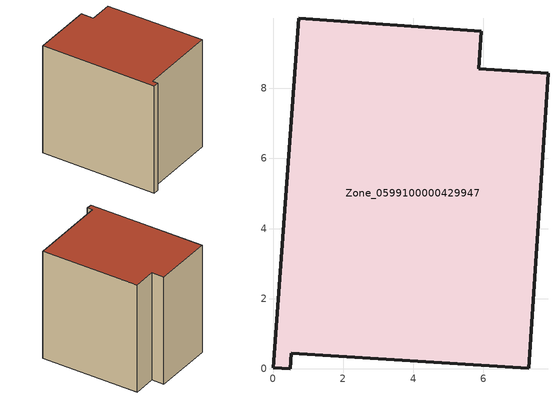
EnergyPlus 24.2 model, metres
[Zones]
Zone_0599100000429947
 floor ground (C_G): 7.84,8.43 7.29,0.01 0.52,0.45 0.48,0 0,0.04 0.73,10 5.94,9.62 5.86,8.55 z7.57
 wall outside (C_F): 5.86,8.55 5.94,9.62 0.73,10 0,0.04 0.48,0 0.52,0.45 7.29,0.01 7.84,8.43 5.86,8.55 z7.57:17.11
 roof outside (C_R): 7.29,0.01 7.84,8.43 5.86,8.55 5.94,9.62 0.73,10 0,0.04 0.48,0 0.52,0.45 z17.11
[BUILDING]
Pand.0599100000429947: North Axis=0; Terrain=City; Loads Convergence Tolerance Value=0.04; Temperature Convergence Tolerance Value=0.4; Solar Distribution=FullExterior; Maximum Number of Warmup Days=25; Minimum Number of Warmup Days=1
[Site:Location]
Rotterdam.The.Hague.AP_ZH_NLD Design_Conditions: Latitude=51.96; Longitude=4.45; Time Zone=1; Elevation=-4.5
[SITE:GROUNDTEMPERATURE:BUILDINGSURFACE]
18, 18, 18, 18, 18, 18, 18, 18, 18, 18, 18, 18
[MATERIAL] Thermal Absorptance=0.9; Solar Absorptance=0.7; Visible Absorptance=0.7
Name | Roughness | Thickness | Conductivity | Density | Specific Heat
G.TI.2006-2014 | MediumSmooth | 0.15 | 0.06 | 540 | 1210
F.TI.2006-2014 | Rough | 0.3 | 0.12 | 1920 | 840
R.TI.2006-2014 | MediumRough | 0.2 | 0.08 | 1500 | 1000
[CONSTRUCTION]
C_G: G.TI.2006-2014
C_F: F.TI.2006-2014
C_R: R.TI.2006-2014
[ZONE]
Zone_0599100000429947: Type=1; Multiplier=1; Ceiling Height=Autocalculate; Volume=Autocalculate; Floor Area=autocalculate; Part of Total Floor Area=Yes
[ZONEINFILTRATION:DESIGNFLOWRATE]
Infil_Zone_0599100000429947: Zone or ZoneList or Space or SpaceList=Zone_0599100000429947; Schedule=AlwaysOn; Design Flow Rate Calculation Method=Flow/Area; Flow Rate per Floor Area=0.0015; Constant Term Coefficient=1; Temperature Term Coefficient=0; Velocity Term Coefficient=0; Velocity Squared Term Coefficient=0
[HVACTEMPLATE:ZONE:IDEALLOADSAIRSYSTEM]
Zone_0599100000429947: Maximum Heating Supply Air Temperature=50; Minimum Cooling Supply Air Temperature=13; Maximum Heating Supply Air Humidity Ratio=0.0156; Minimum Cooling Supply Air Humidity Ratio=0.0077; Heating Limit=NoLimit; Cooling Limit=NoLimit; Dehumidification Control Type=ConstantSensibleHeatRatio; Cooling Sensible Heat Ratio=0.7; Dehumidification Setpoint=60; Humidification Control Type=None; Humidification Setpoint=30; Outdoor Air Method=None; Outdoor Air Flow Rate per Person=0.00944; Outdoor Air Flow Rate per Zone Floor Area=0; Outdoor Air Flow Rate per Zone=0; Demand Controlled Ventilation Type=None; Outdoor Air Economizer Type=NoEconomizer; Heat Recovery Type=None; Sensible Heat Recovery Effectiveness=0.7; Latent Heat Recovery Effectiveness=0.65
[ZONECONTROL:THERMOSTAT]
ThermostatControl_Zone_0599100000429947: Zone or ZoneList=Zone_0599100000429947; Control Type Schedule=DualSetpointControlType; Control 1=Thermostat_Zone_0599100000429947; Temperature Difference Between Cutout And Setpoint=0
[THERMOSTATSETPOINT:DUALSETPOINT]
Thermostat_Zone_0599100000429947: Heating Setpoint Temperature Schedule=HeatingSetpoint_Zone_0599100000429947; Cooling Setpoint Temperature Schedule=CoolingSetpoint_Zone_0599100000429947
[SCHEDULE:COMPACT]
HeatingSetpoint_Zone_0599100000429947: Through: 12/31, For: AllDays, Until: 24:00, 21
CoolingSetpoint_Zone_0599100000429947: Through: 12/31, For: AllDays, Until: 24:00, 24
DualSetpointControlType: Through: 12/31, For: AllDays, Until: 24:00, 4
AlwaysOn: Through: 12/31, For: AllDays, Until: 24:00, 1
